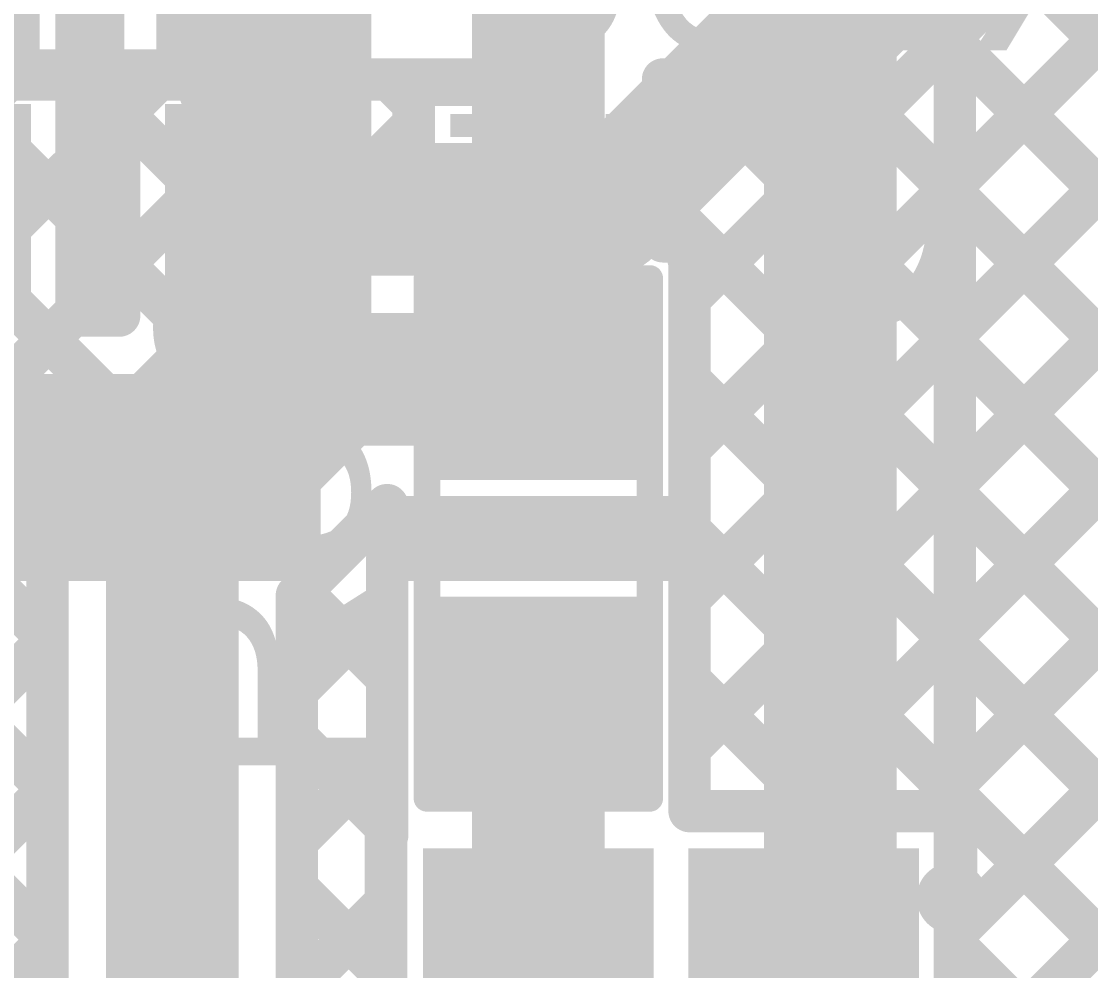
# Model space of a CAD drawing. Header units: millimetres. Extents: x 0 to 214, y 0 to 214.
# Drawn here: x 5.8546 to 6.0561, y 2.8385 to 3.0175 of the extents above; entities that cross this region are included whole.
import ezdxf

# ---------------------------------------------------------------- set-up
doc = ezdxf.new("R2010")
doc.units = ezdxf.units.MM
doc.header["$MEASUREMENT"] = 0
for name, color, linetype in [('BottomLayer', 5, 'Continuous'), ('BottomOverlay', 54, 'Continuous'), ('BottomPaste', 16, 'Continuous'), ('BottomSolder', 6, 'Continuous'), ('TopLayer', 1, 'Continuous'), ('TopOverlay', 2, 'Continuous'), ('TopPaste', 8, 'Continuous'), ('TopSolder', 216, 'Continuous')]:
    doc.layers.add(name, color=color, linetype=linetype)
doc.styles.add('Arial', font='', dxfattribs={"height": 0.2})
doc.styles.get('Arial').set_extended_font_data('Arial')

# ---------------------------------------------------------------- blocks, each defined once
blk = doc.blocks.new('R__0603_B_13')
at = {"layer": 'BottomLayer'}
for points in [[(-0.045, -0.0175), (-0.045, 0.0175), (-0.015, 0.0175), (-0.015, -0.0175)], [(0.015, -0.0175), (0.015, 0.0175), (0.045, 0.0175), (0.045, -0.0175)]]:
    blk.add_hatch(color=5, dxfattribs=at).paths.add_polyline_path(points)
at = {"layer": 'BottomPaste'}
for points in [[(-0.045, -0.0175), (-0.045, 0.0175), (-0.015, 0.0175), (-0.015, -0.0175)], [(0.015, -0.0175), (0.015, 0.0175), (0.045, 0.0175), (0.045, -0.0175)]]:
    blk.add_hatch(color=16, dxfattribs=at).paths.add_polyline_path(points)
at = {"layer": 'BottomSolder'}
for points in [[(-0.049, -0.0215), (-0.049, 0.0215), (-0.011, 0.0215), (-0.011, -0.0215)], [(0.011, -0.0215), (0.011, 0.0215), (0.049, 0.0215), (0.049, -0.0215)]]:
    blk.add_hatch(color=6, dxfattribs=at).paths.add_polyline_path(points)
at = {"layer": 'BottomOverlay', "const_width": 0.005}
for points in [[(-0.049, 0.021), (-0.049, -0.021)], [(0.049, 0.021), (-0.049, 0.021)], [(0.049, 0.021), (0.049, -0.021)], [(0.049, -0.021), (-0.049, -0.021)]]:
    blk.add_lwpolyline(points, dxfattribs=at)
at = {"layer": 'BottomOverlay', "const_width": 0.0025}
for points in [[(-0.05025, 0.021, 1), (-0.04775, 0.021, 1)], [(-0.05025, 0.021, 1), (-0.04775, 0.021, 1)], [(0.04775, 0.021, 1), (0.05025, 0.021, 1)], [(0.04775, 0.021, 1), (0.05025, 0.021, 1)], [(-0.05025, -0.021, 1), (-0.04775, -0.021, 1)], [(-0.05025, -0.021, 1), (-0.04775, -0.021, 1)], [(0.04775, -0.021, 1), (0.05025, -0.021, 1)], [(0.04775, -0.021, 1), (0.05025, -0.021, 1)]]:
    blk.add_lwpolyline(points, format="xyb", close=True, dxfattribs=at)
blk = doc.blocks.new('C__0603_B_15')
at = {"layer": 'BottomLayer'}
for points in [[(-0.045, -0.0175), (-0.045, 0.0175), (-0.015, 0.0175), (-0.015, -0.0175)], [(0.015, -0.0175), (0.015, 0.0175), (0.045, 0.0175), (0.045, -0.0175)]]:
    blk.add_hatch(color=5, dxfattribs=at).paths.add_polyline_path(points)
at = {"layer": 'BottomPaste'}
for points in [[(-0.045, -0.0175), (-0.045, 0.0175), (-0.015, 0.0175), (-0.015, -0.0175)], [(0.015, -0.0175), (0.015, 0.0175), (0.045, 0.0175), (0.045, -0.0175)]]:
    blk.add_hatch(color=16, dxfattribs=at).paths.add_polyline_path(points)
at = {"layer": 'BottomSolder'}
for points in [[(-0.04736, -0.01986), (-0.04736, 0.01986), (-0.01264, 0.01986), (-0.01264, -0.01986)], [(0.01264, -0.01986), (0.01264, 0.01986), (0.04736, 0.01986), (0.04736, -0.01986)]]:
    blk.add_hatch(color=6, dxfattribs=at).paths.add_polyline_path(points)
at = {"layer": 'BottomOverlay', "const_width": 0.005}
for points in [[(-0.049, -0.021), (-0.049, 0.021)], [(-0.049, 0.021), (-0.018, 0.021)], [(0.018, 0.021), (0.049, 0.021)], [(0.049, -0.021), (0.049, 0.021)], [(-0.049, -0.021), (-0.018, -0.021)], [(0.018, -0.021), (0.049, -0.021)]]:
    blk.add_lwpolyline(points, dxfattribs=at)
at = {"layer": 'BottomOverlay', "const_width": 0.0025}
for points in [[(-0.05025, 0.021, 1), (-0.04775, 0.021, 1)], [(-0.05025, 0.021, 1), (-0.04775, 0.021, 1)], [(-0.01925, 0.021, 1), (-0.01675, 0.021, 1)], [(0.01675, 0.021, 1), (0.01925, 0.021, 1)], [(0.04775, 0.021, 1), (0.05025, 0.021, 1)], [(0.04775, 0.021, 1), (0.05025, 0.021, 1)], [(-0.05025, -0.021, 1), (-0.04775, -0.021, 1)], [(-0.05025, -0.021, 1), (-0.04775, -0.021, 1)], [(-0.01925, -0.021, 1), (-0.01675, -0.021, 1)], [(0.01675, -0.021, 1), (0.01925, -0.021, 1)], [(0.04775, -0.021, 1), (0.05025, -0.021, 1)], [(0.04775, -0.021, 1), (0.05025, -0.021, 1)]]:
    blk.add_lwpolyline(points, format="xyb", close=True, dxfattribs=at)
blk = doc.blocks.new('PS2801C_1_F3_A_113')
at = {"layer": 'TopLayer'}
for points in [[(-0.14961, 0.04272), (-0.09843, 0.04272), (-0.09843, 0.00728), (-0.14961, 0.00728)], [(0.09843, 0.04272), (0.14961, 0.04272), (0.14961, 0.00728), (0.09843, 0.00728)], [(-0.14961, -0.00728), (-0.09843, -0.00728), (-0.09843, -0.04272), (-0.14961, -0.04272)], [(0.09843, -0.00728), (0.14961, -0.00728), (0.14961, -0.04272), (0.09843, -0.04272)]]:
    blk.add_hatch(color=1, dxfattribs=at).paths.add_polyline_path(points)
at = {"layer": 'TopPaste'}
for points in [[(-0.14961, 0.04272), (-0.09843, 0.04272), (-0.09843, 0.00728), (-0.14961, 0.00728)], [(0.09843, 0.04272), (0.14961, 0.04272), (0.14961, 0.00728), (0.09843, 0.00728)], [(-0.14961, -0.00728), (-0.09843, -0.00728), (-0.09843, -0.04272), (-0.14961, -0.04272)], [(0.09843, -0.00728), (0.14961, -0.00728), (0.14961, -0.04272), (0.09843, -0.04272)]]:
    blk.add_hatch(color=8, dxfattribs=at).paths.add_polyline_path(points)
at = {"layer": 'TopSolder'}
for points in [[(-0.15361, 0.04672), (-0.09443, 0.04672), (-0.09443, 0.00328), (-0.15361, 0.00328)], [(0.09443, 0.04672), (0.15361, 0.04672), (0.15361, 0.00328), (0.09443, 0.00328)], [(-0.15361, -0.00328), (-0.09443, -0.00328), (-0.09443, -0.04672), (-0.15361, -0.04672)], [(0.09443, -0.00328), (0.15361, -0.00328), (0.15361, -0.04672), (0.09443, -0.04672)]]:
    blk.add_hatch(color=216, dxfattribs=at).paths.add_polyline_path(points)
at = {"layer": 'TopOverlay'}
for points, const_width in [([(-0.14002, 0.053, 1), (-0.14843, 0.053, 1)], 0.005), ([(-0.07547, 0.057, 1), (-0.07297, 0.057, 1)], 0.0025), ([(0.07753, 0.057, 1), (0.08003, 0.057, 1)], 0.0025), ([(-0.14968, 0.053, 1), (-0.14718, 0.053, 1)], 0.0025), ([(-0.14127, 0.053, 1), (-0.13877, 0.053, 1)], 0.0025), ([(-0.07547, -0.057, 1), (-0.07297, -0.057, 1)], 0.0025), ([(0.07753, -0.057, 1), (0.08003, -0.057, 1)], 0.0025)]:
    blk.add_lwpolyline(points, format="xyb", close=True, dxfattribs=dict(at, const_width=const_width))
at = {"layer": 'TopOverlay', "const_width": 0.005}
for points in [[(0.07878, 0.057), (-0.07422, 0.057)], [(0.07878, -0.057), (-0.07422, -0.057)]]:
    blk.add_lwpolyline(points, dxfattribs=at)
blk = doc.blocks.new('RES_0603_151')
at = {"layer": 'TopLayer'}
for points in [[(-0.015, 0.0175), (-0.015, -0.0175), (-0.045, -0.0175), (-0.045, 0.0175)], [(0.045, 0.0175), (0.045, -0.0175), (0.015, -0.0175), (0.015, 0.0175)]]:
    blk.add_hatch(color=1, dxfattribs=at).paths.add_polyline_path(points)
at = {"layer": 'TopPaste'}
for points in [[(-0.015, 0.0175), (-0.015, -0.0175), (-0.045, -0.0175), (-0.045, 0.0175)], [(0.045, 0.0175), (0.045, -0.0175), (0.015, -0.0175), (0.015, 0.0175)]]:
    blk.add_hatch(color=8, dxfattribs=at).paths.add_polyline_path(points)
at = {"layer": 'TopSolder'}
for points in [[(-0.011, 0.0215), (-0.011, -0.0215), (-0.049, -0.0215), (-0.049, 0.0215)], [(0.049, 0.0215), (0.049, -0.0215), (0.011, -0.0215), (0.011, 0.0215)]]:
    blk.add_hatch(color=216, dxfattribs=at).paths.add_polyline_path(points)
at = {"layer": 'TopOverlay', "const_width": 0.005}
for points in [[(-0.049, 0.021), (-0.049, -0.021)], [(-0.049, 0.021), (0.049, 0.021)], [(0.049, 0.021), (0.049, -0.021)], [(-0.049, -0.021), (0.049, -0.021)]]:
    blk.add_lwpolyline(points, dxfattribs=at)
at = {"layer": 'TopOverlay', "const_width": 0.0025}
for points in [[(-0.05025, 0.021, 1), (-0.04775, 0.021, 1)], [(-0.05025, 0.021, 1), (-0.04775, 0.021, 1)], [(0.04775, 0.021, 1), (0.05025, 0.021, 1)], [(0.04775, 0.021, 1), (0.05025, 0.021, 1)], [(-0.05025, -0.021, 1), (-0.04775, -0.021, 1)], [(-0.05025, -0.021, 1), (-0.04775, -0.021, 1)], [(0.04775, -0.021, 1), (0.05025, -0.021, 1)], [(0.04775, -0.021, 1), (0.05025, -0.021, 1)]]:
    blk.add_lwpolyline(points, format="xyb", close=True, dxfattribs=at)

msp = doc.modelspace()

# ---------------------------------------------------------------- hatches: boundary and pattern name
at = {"layer": 'BottomLayer'}
msp.add_hatch(color=5, dxfattribs=at).paths.add_polyline_path([(5.778, 2.912), (5.911, 2.912), (5.911, 2.951), (5.778, 2.951)])

# ---------------------------------------------------------------- linework, layer by layer
for points, const_width in [([(6.0305, 3.01522), (6.35614, 3.34086)], 0.008), ([(6.0305, 2.98694), (6.35673, 3.31316)], 0.008), ([(6.0305, 2.95865), (6.35673, 3.28488)], 0.008), ([(6.0305, 2.93037), (6.36447, 3.26434)], 0.008), ([(6.0305, 2.90209), (6.37672, 3.24831)], 0.008), ([(6.0305, 2.8738), (6.39086, 3.23416)], 0.008), ([(6.0305, 2.84552), (6.40501, 3.22002)], 0.008), ([(6.0305, 2.81723), (6.41915, 3.20588)], 0.008), ([(6.007, 2.43), (6.007, 3.11)], 0.025), ([(6.0305, 2.43), (6.0305, 3.11)], 0.008), ([(5.87, 2.99917), (5.87, 3.06217)], 0.008), ([(5.865, 3.0105), (5.865, 3.05917)], 0.008), ([(6.0305, 3.04128), (6.26094, 2.81083)], 0.008), ([(5.952, 3.00819), (5.952, 3.03)], 0.01), ([(5.965, 2.982), (6.006, 3.023)], 0.025), ([(5.865, 3.01943), (5.87, 3.02443)], 0.008), ([(6.0305, 3.01299), (6.26094, 2.78255)], 0.008), ([(5.865, 3.00217), (5.865, 3.0105)], 0.008), ([(5.865, 3.00217), (5.865, 3.0105)], 0.008), ([(5.865, 3.00879), (5.87, 3.00379)], 0.008), ([(5.928, 3.0065), (5.94132, 3.0065)], 0.008), ([(5.928, 3.0055), (5.94388, 3.0055)], 0.008), ([(5.865, 2.962), (5.865, 3.00217)], 0.008), ([(5.865, 2.99114), (5.873, 2.99914)], 0.008), ([(5.873, 2.962), (5.873, 2.99917)], 0.008), ([(5.899, 2.9775), (5.899, 2.982)], 0.025), ([(5.899, 2.982), (5.965, 2.982)], 0.025), ([(5.8985, 2.977), (5.899, 2.9775)], 0.025), ([(5.8985, 2.94564), (5.8985, 2.977)], 0.025), ([(6.0305, 2.98471), (6.31105, 2.70416)], 0.008), ([(5.865, 2.9805), (5.873, 2.9725)], 0.008), ([(5.865, 2.96286), (5.873, 2.97086)], 0.008), ([(5.865, 2.962), (5.873, 2.962)], 0.008), ([(6.0305, 2.95643), (6.29184, 2.69509)], 0.008), ([(5.88386, 2.931), (5.8985, 2.94564)], 0.025), ([(5.8435, 2.936), (5.845, 2.9345)], 0.025), ([(6.0305, 2.92814), (6.27701, 2.68164)], 0.008), ([(6.0305, 2.89986), (6.26636, 2.664)], 0.008), ([(5.786, 2.888), (5.919, 2.755)], 0.025), ([(6.0305, 2.87157), (6.26106, 2.64101)], 0.008), ([(6.0305, 2.84329), (6.26857, 2.60522)], 0.008)]:
    msp.add_lwpolyline(points, dxfattribs=dict(at, const_width=const_width))
for points, const_width in [([(5.99975, 3.023, 1), (6.01225, 3.023, 1)], 0.0125), ([(5.863, 3.01943, 1), (5.867, 3.01943, 1)], 0.004), ([(6.0285, 3.01522, 1), (6.0325, 3.01522, 1)], 0.004), ([(6.0285, 3.01299, 1), (6.0325, 3.01299, 1)], 0.004), ([(5.863, 3.0105, 1), (5.867, 3.0105, 1)], 0.004), ([(5.863, 3.0105, 1), (5.867, 3.0105, 1)], 0.004), ([(5.863, 3.0105, 1), (5.867, 3.0105, 1)], 0.004), ([(5.863, 3.00879, 1), (5.867, 3.00879, 1)], 0.004), ([(5.9495, 3.00819, 1), (5.9545, 3.00819, 1)], 0.005), ([(5.926, 3.0065, 1), (5.93, 3.0065, 1)], 0.004), ([(5.93932, 3.0065, 1), (5.94332, 3.0065, 1)], 0.004), ([(5.926, 3.0055, 1), (5.93, 3.0055, 1)], 0.004), ([(5.94188, 3.0055, 1), (5.94588, 3.0055, 1)], 0.004), ([(5.868, 3.00379, 1), (5.872, 3.00379, 1)], 0.004), ([(5.863, 3.00217, 1), (5.867, 3.00217, 1)], 0.004), ([(5.863, 3.00217, 1), (5.867, 3.00217, 1)], 0.004), ([(5.863, 3.00217, 1), (5.867, 3.00217, 1)], 0.004), ([(5.868, 2.99917, 1), (5.872, 2.99917, 1)], 0.004), ([(5.871, 2.99917, 1), (5.875, 2.99917, 1)], 0.004), ([(5.871, 2.99914, 1), (5.875, 2.99914, 1)], 0.004), ([(5.863, 2.99114, 1), (5.867, 2.99114, 1)], 0.004), ([(5.89275, 2.982, 1), (5.90525, 2.982, 1)], 0.0125), ([(5.89275, 2.982, 1), (5.90525, 2.982, 1)], 0.0125), ([(5.95875, 2.982, 1), (5.97125, 2.982, 1)], 0.0125), ([(5.95875, 2.982, 1), (5.97125, 2.982, 1)], 0.0125), ([(6.0285, 2.98694, 1), (6.0325, 2.98694, 1)], 0.004), ([(5.89225, 2.977, 1), (5.90475, 2.977, 1)], 0.0125), ([(5.89225, 2.977, 1), (5.90475, 2.977, 1)], 0.0125), ([(5.89275, 2.9775, 1), (5.90525, 2.9775, 1)], 0.0125), ([(5.89275, 2.9775, 1), (5.90525, 2.9775, 1)], 0.0125), ([(6.0285, 2.98471, 1), (6.0325, 2.98471, 1)], 0.004), ([(5.863, 2.9805, 1), (5.867, 2.9805, 1)], 0.004), ([(5.871, 2.9725, 1), (5.875, 2.9725, 1)], 0.004), ([(5.871, 2.97086, 1), (5.875, 2.97086, 1)], 0.004), ([(5.863, 2.96286, 1), (5.867, 2.96286, 1)], 0.004), ([(5.863, 2.962, 1), (5.867, 2.962, 1)], 0.004), ([(5.863, 2.962, 1), (5.867, 2.962, 1)], 0.004), ([(5.871, 2.962, 1), (5.875, 2.962, 1)], 0.004), ([(5.871, 2.962, 1), (5.875, 2.962, 1)], 0.004), ([(6.0285, 2.95865, 1), (6.0325, 2.95865, 1)], 0.004), ([(6.0285, 2.95643, 1), (6.0325, 2.95643, 1)], 0.004), ([(5.89225, 2.94564, 1), (5.90475, 2.94564, 1)], 0.0125), ([(5.89225, 2.94564, 1), (5.90475, 2.94564, 1)], 0.0125), ([(5.83725, 2.936, 1), (5.84975, 2.936, 1)], 0.0125), ([(5.83875, 2.9345, 1), (5.85125, 2.9345, 1)], 0.0125), ([(5.87761, 2.931, 1), (5.89011, 2.931, 1)], 0.0125), ([(6.0285, 2.93037, 1), (6.0325, 2.93037, 1)], 0.004), ([(6.0285, 2.92814, 1), (6.0325, 2.92814, 1)], 0.004), ([(6.0285, 2.90209, 1), (6.0325, 2.90209, 1)], 0.004), ([(6.0285, 2.89986, 1), (6.0325, 2.89986, 1)], 0.004), ([(6.0285, 2.8738, 1), (6.0325, 2.8738, 1)], 0.004), ([(6.0285, 2.87157, 1), (6.0325, 2.87157, 1)], 0.004), ([(6.0285, 2.84552, 1), (6.0325, 2.84552, 1)], 0.004), ([(6.0285, 2.84329, 1), (6.0325, 2.84329, 1)], 0.004)]:
    msp.add_lwpolyline(points, format="xyb", close=True, dxfattribs=dict(at, const_width=const_width))
at = {"layer": 'TopLayer'}
for points, const_width in [([(5.9805, 2.96522), (6.387, 3.37172)], 0.008), ([(5.9805, 2.93694), (6.387, 3.34344)], 0.008), ([(5.9805, 2.90865), (6.387, 3.31515)], 0.008), ([(5.9805, 2.88037), (6.39913, 3.299)], 0.008), ([(5.99702, 2.86861), (6.42741, 3.299)], 0.008), ([(6.02531, 2.86861), (6.4557, 3.299)], 0.008), ([(6.03072, 2.84573), (6.387, 3.20202)], 0.008), ([(6.03072, 2.81745), (6.387, 3.17373)], 0.008), ([(5.952, 2.95), (5.952, 3.03)], 0.025), ([(6.03699, 3.03479), (6.26094, 2.81083)], 0.008), ([(6.01649, 3.0134), (6.0336, 3.03051)], 0.008), ([(6.02329, 3.0202), (6.26094, 2.78255)], 0.008), ([(5.30163, 2.39949), (5.90864, 3.0065)], 0.008), ([(5.30163, 2.42777), (5.88036, 3.0065)], 0.008), ([(5.30163, 2.45606), (5.85207, 3.0065)], 0.008), ([(5.69758, 3.0065), (5.8595, 2.84458)], 0.008), ([(5.72587, 3.0065), (5.8595, 2.87287)], 0.008), ([(5.75, 3.0065), (5.882, 3.0065)], 0.008), ([(5.75415, 3.0065), (5.8595, 2.90115)], 0.008), ([(5.78244, 3.0065), (5.86119, 2.92775)], 0.008), ([(5.81072, 3.0065), (5.87399, 2.94323)], 0.008), ([(5.839, 3.0065), (5.88813, 2.95737)], 0.008), ([(5.86729, 3.0065), (5.90301, 2.97077)], 0.008), ([(5.882, 3.0065), (5.9285, 3.0065)], 0.008), ([(5.89557, 3.0065), (5.92607, 2.976)], 0.008), ([(5.92386, 3.0065), (5.9285, 3.00186)], 0.008), ([(5.9285, 2.976), (5.9285, 3.0065)], 0.008), ([(5.9755, 3.0065), (5.99986, 3.0065)], 0.008), ([(5.9755, 2.98851), (5.99349, 3.0065)], 0.008), ([(5.9755, 2.976), (5.9755, 3.0065)], 0.008), ([(5.98043, 3.0065), (6.29184, 2.69509)], 0.008), ([(6.00745, 3.00776), (6.31105, 2.70416)], 0.008), ([(5.30163, 2.37121), (5.9285, 2.99808)], 0.008), ([(5.9755, 2.98314), (6.27701, 2.68164)], 0.008), ([(5.9235, 2.976), (5.9285, 2.976)], 0.008), ([(5.9755, 2.976), (5.9805, 2.976)], 0.008), ([(5.9805, 2.924), (5.9805, 2.976)], 0.008), ([(5.914, 2.9735), (5.9235, 2.9735)], 0.008), ([(5.8664, 2.93563), (5.89737, 2.9666)], 0.008), ([(5.883, 2.919), (5.914, 2.95)], 0.025), ([(5.914, 2.95), (5.952, 2.95)], 0.025), ([(5.9805, 2.94986), (6.26486, 2.6655)], 0.008), ([(5.883, 2.716), (5.883, 2.919)], 0.025), ([(5.9065, 2.90927), (5.9235, 2.92627)], 0.008), ([(5.92137, 2.92413), (5.9295, 2.916)], 0.008), ([(5.9235, 2.924), (5.9805, 2.924)], 0.008), ([(5.93128, 2.916), (5.93928, 2.924)], 0.008), ([(5.94979, 2.924), (5.95779, 2.916)], 0.008), ([(5.95956, 2.916), (5.96756, 2.924)], 0.008), ([(5.97807, 2.924), (6.23657, 2.6655)], 0.008), ([(5.8595, 2.716), (5.8595, 2.919)], 0.008), ([(5.9235, 2.916), (5.9805, 2.916)], 0.008), ([(5.9235, 2.86861), (5.9235, 2.916)], 0.008), ([(5.9805, 2.86861), (5.9805, 2.916)], 0.008), ([(5.90723, 2.90999), (5.9235, 2.89372)], 0.008), ([(5.9065, 2.7749), (5.9065, 2.90927)], 0.008), ([(5.9065, 2.89122), (5.9235, 2.90822)], 0.008), ([(5.30163, 2.34292), (5.8595, 2.90079)], 0.008), ([(5.952, 2.83202), (5.952, 2.89)], 0.025), ([(5.9805, 2.89329), (6.00518, 2.86861)], 0.008), ([(5.9065, 2.88244), (5.92328, 2.86565)], 0.008), ([(5.9065, 2.86294), (5.9235, 2.87994)], 0.008), ([(5.30163, 2.31464), (5.8595, 2.87251)], 0.008), ([(5.92328, 2.79543), (5.92328, 2.86861)], 0.008), ([(5.9235, 2.864), (5.9235, 2.86861)], 0.008), ([(5.98072, 2.86861), (6.03072, 2.86861)], 0.008), ([(6.03072, 2.79543), (6.03072, 2.86861)], 0.008), ([(5.9065, 2.85415), (5.92328, 2.83737)], 0.008), ([(5.9065, 2.83465), (5.92328, 2.85144)], 0.008), ([(6.002, 2.745), (6.002, 2.83202)], 0.035), ([(5.30163, 2.28635), (5.8595, 2.84422)], 0.008), ([(6.03072, 2.84307), (6.20829, 2.6655)], 0.008)]:
    msp.add_lwpolyline(points, dxfattribs=dict(at, const_width=const_width))
for points, const_width in [([(6.02129, 3.0202, 1), (6.02529, 3.0202, 1)], 0.004), ([(6.01447, 3.01338, 1), (6.01847, 3.01338, 1)], 0.004), ([(6.01449, 3.0134, 1), (6.01849, 3.0134, 1)], 0.004), ([(6.01449, 3.0134, 1), (6.01849, 3.0134, 1)], 0.004), ([(5.85007, 3.0065, 1), (5.85407, 3.0065, 1)], 0.004), ([(5.86529, 3.0065, 1), (5.86929, 3.0065, 1)], 0.004), ([(5.87836, 3.0065, 1), (5.88236, 3.0065, 1)], 0.004), ([(5.88, 3.0065, 1), (5.884, 3.0065, 1)], 0.004), ([(5.88, 3.0065, 1), (5.884, 3.0065, 1)], 0.004), ([(5.89357, 3.0065, 1), (5.89757, 3.0065, 1)], 0.004), ([(5.90664, 3.0065, 1), (5.91064, 3.0065, 1)], 0.004), ([(5.92186, 3.0065, 1), (5.92586, 3.0065, 1)], 0.004), ([(5.9265, 3.0065, 1), (5.9305, 3.0065, 1)], 0.004), ([(5.9265, 3.0065, 1), (5.9305, 3.0065, 1)], 0.004), ([(5.9735, 3.0065, 1), (5.9775, 3.0065, 1)], 0.004), ([(5.9735, 3.0065, 1), (5.9775, 3.0065, 1)], 0.004), ([(5.97843, 3.0065, 1), (5.98243, 3.0065, 1)], 0.004), ([(5.99149, 3.0065, 1), (5.99549, 3.0065, 1)], 0.004), ([(5.99786, 3.0065, 1), (6.00186, 3.0065, 1)], 0.004), ([(5.99786, 3.0065, 1), (6.00186, 3.0065, 1)], 0.004), ([(5.99786, 3.0065, 1), (6.00186, 3.0065, 1)], 0.004), ([(6.00545, 3.00776, 1), (6.00945, 3.00776, 1)], 0.004), ([(5.9265, 3.00186, 1), (5.9305, 3.00186, 1)], 0.004), ([(5.9265, 2.99808, 1), (5.9305, 2.99808, 1)], 0.004), ([(5.9735, 2.98851, 1), (5.9775, 2.98851, 1)], 0.004), ([(5.9735, 2.98314, 1), (5.9775, 2.98314, 1)], 0.004), ([(5.9215, 2.976, 1), (5.9255, 2.976, 1)], 0.004), ([(5.92407, 2.976, 1), (5.92807, 2.976, 1)], 0.004), ([(5.9265, 2.976, 1), (5.9305, 2.976, 1)], 0.004), ([(5.9265, 2.976, 1), (5.9305, 2.976, 1)], 0.004), ([(5.9735, 2.976, 1), (5.9775, 2.976, 1)], 0.004), ([(5.9735, 2.976, 1), (5.9775, 2.976, 1)], 0.004), ([(5.9785, 2.976, 1), (5.9825, 2.976, 1)], 0.004), ([(5.9785, 2.976, 1), (5.9825, 2.976, 1)], 0.004), ([(5.912, 2.9735, 1), (5.916, 2.9735, 1)], 0.004), ([(5.912, 2.9735, 1), (5.916, 2.9735, 1)], 0.004), ([(5.912, 2.9735, 1), (5.916, 2.9735, 1)], 0.004), ([(5.9215, 2.9735, 1), (5.9255, 2.9735, 1)], 0.004), ([(5.90101, 2.97077, 1), (5.90501, 2.97077, 1)], 0.004), ([(5.89537, 2.9666, 1), (5.89937, 2.9666, 1)], 0.004), ([(5.89537, 2.9666, 1), (5.89937, 2.9666, 1)], 0.004), ([(5.89538, 2.96662, 1), (5.89938, 2.96662, 1)], 0.004), ([(5.9785, 2.96522, 1), (5.9825, 2.96522, 1)], 0.004), ([(5.90775, 2.95, 1), (5.92025, 2.95, 1)], 0.0125), ([(5.90775, 2.95, 1), (5.92025, 2.95, 1)], 0.0125), ([(5.94575, 2.95, 1), (5.95825, 2.95, 1)], 0.0125), ([(5.94575, 2.95, 1), (5.95825, 2.95, 1)], 0.0125), ([(5.88613, 2.95737, 1), (5.89013, 2.95737, 1)], 0.004), ([(5.9785, 2.94986, 1), (5.9825, 2.94986, 1)], 0.004), ([(5.87199, 2.94323, 1), (5.87599, 2.94323, 1)], 0.004), ([(5.9785, 2.93694, 1), (5.9825, 2.93694, 1)], 0.004), ([(5.86438, 2.93562, 1), (5.86838, 2.93562, 1)], 0.004), ([(5.8644, 2.93563, 1), (5.8684, 2.93563, 1)], 0.004), ([(5.8644, 2.93563, 1), (5.8684, 2.93563, 1)], 0.004), ([(5.85919, 2.92775, 1), (5.86319, 2.92775, 1)], 0.004), ([(5.87675, 2.919, 1), (5.88925, 2.919, 1)], 0.0125), ([(5.87675, 2.919, 1), (5.88925, 2.919, 1)], 0.0125), ([(5.9215, 2.92627, 1), (5.9255, 2.92627, 1)], 0.004), ([(5.91937, 2.92413, 1), (5.92337, 2.92413, 1)], 0.004), ([(5.9215, 2.924, 1), (5.9255, 2.924, 1)], 0.004), ([(5.93728, 2.924, 1), (5.94128, 2.924, 1)], 0.004), ([(5.94779, 2.924, 1), (5.95179, 2.924, 1)], 0.004), ([(5.96556, 2.924, 1), (5.96956, 2.924, 1)], 0.004), ([(5.97607, 2.924, 1), (5.98007, 2.924, 1)], 0.004), ([(5.9785, 2.924, 1), (5.9825, 2.924, 1)], 0.004), ([(5.9785, 2.924, 1), (5.9825, 2.924, 1)], 0.004), ([(5.8575, 2.919, 1), (5.8615, 2.919, 1)], 0.004), ([(5.8575, 2.919, 1), (5.8615, 2.919, 1)], 0.004), ([(5.8575, 2.919, 1), (5.8615, 2.919, 1)], 0.004), ([(5.9215, 2.916, 1), (5.9255, 2.916, 1)], 0.004), ([(5.9215, 2.916, 1), (5.9255, 2.916, 1)], 0.004), ([(5.9275, 2.916, 1), (5.9315, 2.916, 1)], 0.004), ([(5.92928, 2.916, 1), (5.93328, 2.916, 1)], 0.004), ([(5.95579, 2.916, 1), (5.95979, 2.916, 1)], 0.004), ([(5.95756, 2.916, 1), (5.96156, 2.916, 1)], 0.004), ([(5.9785, 2.916, 1), (5.9825, 2.916, 1)], 0.004), ([(5.9785, 2.916, 1), (5.9825, 2.916, 1)], 0.004), ([(5.90523, 2.90999, 1), (5.90923, 2.90999, 1)], 0.004), ([(5.9045, 2.90927, 1), (5.9085, 2.90927, 1)], 0.004), ([(5.9045, 2.90927, 1), (5.9085, 2.90927, 1)], 0.004), ([(5.9215, 2.90822, 1), (5.9255, 2.90822, 1)], 0.004), ([(5.9785, 2.90865, 1), (5.9825, 2.90865, 1)], 0.004), ([(5.8575, 2.90115, 1), (5.8615, 2.90115, 1)], 0.004), ([(5.8575, 2.90079, 1), (5.8615, 2.90079, 1)], 0.004), ([(5.94575, 2.89, 1), (5.95825, 2.89, 1)], 0.0125), ([(5.9215, 2.89372, 1), (5.9255, 2.89372, 1)], 0.004), ([(5.9785, 2.89329, 1), (5.9825, 2.89329, 1)], 0.004), ([(5.9045, 2.89122, 1), (5.9085, 2.89122, 1)], 0.004), ([(5.9045, 2.88244, 1), (5.9085, 2.88244, 1)], 0.004), ([(5.9215, 2.87994, 1), (5.9255, 2.87994, 1)], 0.004), ([(5.9785, 2.88037, 1), (5.9825, 2.88037, 1)], 0.004), ([(5.8575, 2.87287, 1), (5.8615, 2.87287, 1)], 0.004), ([(5.8575, 2.87251, 1), (5.8615, 2.87251, 1)], 0.004), ([(5.92128, 2.86861, 1), (5.92528, 2.86861, 1)], 0.004), ([(5.9215, 2.86861, 1), (5.9255, 2.86861, 1)], 0.004), ([(5.9215, 2.86861, 1), (5.9255, 2.86861, 1)], 0.004), ([(5.9785, 2.86861, 1), (5.9825, 2.86861, 1)], 0.004), ([(5.97872, 2.86861, 1), (5.98272, 2.86861, 1)], 0.004), ([(5.99502, 2.86861, 1), (5.99902, 2.86861, 1)], 0.004), ([(6.00318, 2.86861, 1), (6.00718, 2.86861, 1)], 0.004), ([(6.02331, 2.86861, 1), (6.02731, 2.86861, 1)], 0.004), ([(6.02872, 2.86861, 1), (6.03272, 2.86861, 1)], 0.004), ([(6.02872, 2.86861, 1), (6.03272, 2.86861, 1)], 0.004), ([(5.92128, 2.86565, 1), (5.92528, 2.86565, 1)], 0.004), ([(5.9215, 2.864, 1), (5.9255, 2.864, 1)], 0.004), ([(5.9045, 2.86294, 1), (5.9085, 2.86294, 1)], 0.004), ([(5.9045, 2.85415, 1), (5.9085, 2.85415, 1)], 0.004), ([(5.92128, 2.85144, 1), (5.92528, 2.85144, 1)], 0.004), ([(5.99325, 2.83202, 1), (6.01075, 2.83202, 1)], 0.0175), ([(6.02872, 2.84573, 1), (6.03272, 2.84573, 1)], 0.004), ([(5.8575, 2.84458, 1), (5.8615, 2.84458, 1)], 0.004), ([(5.8575, 2.84422, 1), (5.8615, 2.84422, 1)], 0.004), ([(6.02872, 2.84307, 1), (6.03272, 2.84307, 1)], 0.004), ([(5.94575, 2.83202, 1), (5.95825, 2.83202, 1)], 0.0125), ([(5.92128, 2.83737, 1), (5.92528, 2.83737, 1)], 0.004), ([(5.9045, 2.83465, 1), (5.9085, 2.83465, 1)], 0.004)]:
    msp.add_lwpolyline(points, format="xyb", close=True, dxfattribs=dict(at, const_width=const_width))
at = {"layer": 'TopLayer', "const_width": 0.008}
for points in [[(6.01649, 3.0134, -0.199188), (5.99986, 3.0065)], [(6.01647, 3.01338, -0.198912), (5.99986, 3.0065)], [(5.89737, 2.9666, -0.199188), (5.914, 2.9735)], [(5.89738, 2.96662, -0.198912), (5.914, 2.9735)], [(5.8595, 2.919, -0.199188), (5.8664, 2.93563)], [(5.8595, 2.919, -0.198912), (5.86638, 2.93562)]]:
    msp.add_lwpolyline(points, format="xyb", dxfattribs=at)

# ---------------------------------------------------------------- block references
for name, p, rotation in [('R__0603_B_13', (5.869, 3.03067), 180), ('RES_0603_151', (5.952, 2.92), 90), ('PS2801C_1_F3_A_113', (5.977, 2.708), 270)]:
    msp.add_blockref(name, p, dxfattribs=dict(rotation=rotation))
msp.add_blockref('C__0603_B_15', (5.869, 2.982))

# ---------------------------------------------------------------- texts
at = {"layer": 'BottomOverlay', "style": 'Arial', "text_generation_flag": 2}
for s, p in [('R105', (6.07198, 3.01201)), ('C75', (6.03332, 2.96001))]:
    msp.add_text(s, height=0.04, dxfattribs=at).set_placement(p)
at = {"layer": 'TopOverlay', "style": 'Arial'}
msp.add_text('R80', height=0.04, rotation=90, dxfattribs=at).set_placement((5.91999, 2.87268))

doc.saveas('drawing.dxf')
